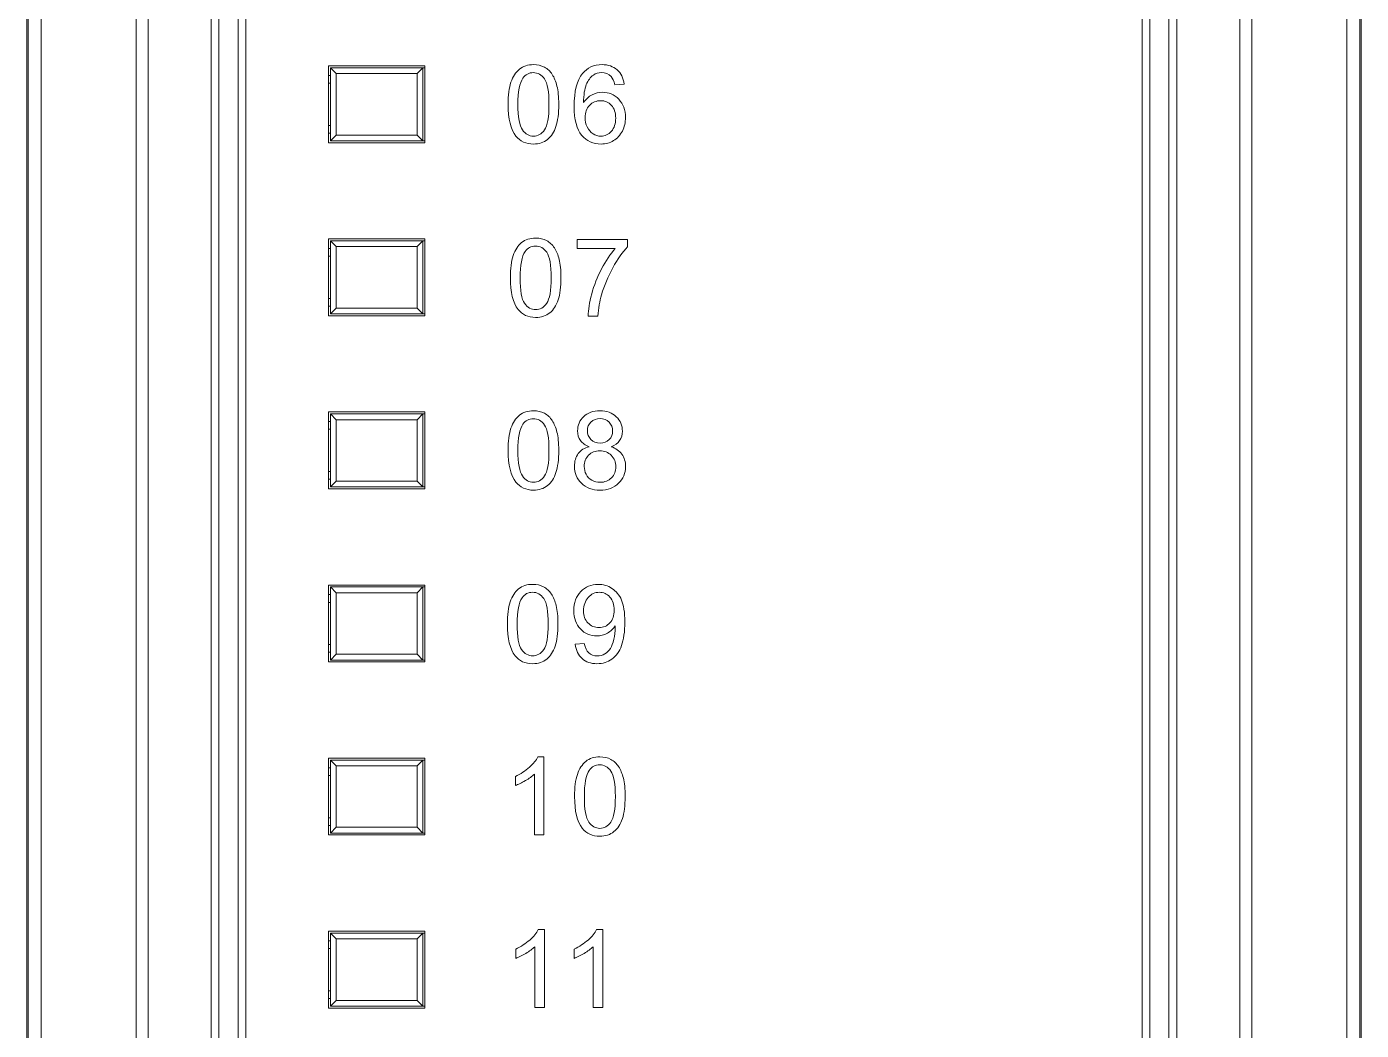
# Model space of a CAD drawing. Header units: millimetres. Extents: x 33157 to 59611, y -29750 to 1750.
# Drawn here: x 53659.59 to 53694.29, y 579.84 to 605.94 of the extents above; entities that cross this region are included whole.
import ezdxf

# ---------------------------------------------------------------- set-up
doc = ezdxf.new("R2010")
doc.units = ezdxf.units.MM
doc.layers.get('0').update_dxf_attribs({"lineweight": 18})

msp = doc.modelspace()

# ---------------------------------------------------------------- linework, layer by layer
at = {"lineweight": 9}
for p, q in [((53659.594, 655.67), (53659.594, 557.17)), ((53694.294, 655.67), (53694.294, 557.17)), ((53659.632, 655.005), (53659.632, 557.834)), ((53659.974, 655.005), (53659.974, 557.834)), ((53693.915, 655.005), (53693.915, 557.834)), ((53694.256, 655.005), (53694.256, 557.834)), ((53662.44, 650.689), (53662.44, 562.15)), ((53662.756, 650.689), (53662.756, 562.15)), ((53691.132, 650.689), (53691.132, 562.15)), ((53691.448, 650.689), (53691.448, 562.15)), ((53664.394, 650.42), (53664.394, 562.42)), ((53664.594, 650.42), (53664.594, 562.42)), ((53665.094, 650.42), (53665.094, 562.42)), ((53665.294, 650.42), (53665.294, 562.42)), ((53688.594, 650.42), (53688.594, 562.42)), ((53688.794, 650.42), (53688.794, 562.42)), ((53689.294, 650.42), (53689.294, 562.42)), ((53689.494, 650.42), (53689.494, 562.42)), ((53667.444, 604.92), (53667.444, 602.92)), ((53667.494, 604.87), (53667.494, 602.97)), ((53669.894, 604.87), (53669.894, 602.97)), ((53669.944, 604.92), (53669.944, 602.92)), ((53667.644, 604.72), (53667.644, 603.12)), ((53669.744, 604.72), (53669.744, 603.12)), ((53667.444, 600.42), (53667.444, 598.42)), ((53667.494, 600.37), (53667.494, 598.47)), ((53669.894, 600.37), (53669.894, 598.47)), ((53669.944, 600.42), (53669.944, 598.42)), ((53667.644, 600.22), (53667.644, 598.62)), ((53669.744, 600.22), (53669.744, 598.62)), ((53667.444, 595.92), (53667.444, 593.92)), ((53667.494, 595.87), (53667.494, 593.97)), ((53669.894, 595.87), (53669.894, 593.97)), ((53669.944, 595.92), (53669.944, 593.92)), ((53667.644, 595.72), (53667.644, 594.12)), ((53669.744, 595.72), (53669.744, 594.12)), ((53667.444, 591.42), (53667.444, 589.42)), ((53667.494, 591.37), (53667.494, 589.47)), ((53669.894, 591.37), (53669.894, 589.47)), ((53669.944, 591.42), (53669.944, 589.42)), ((53667.644, 591.22), (53667.644, 589.62)), ((53669.744, 591.22), (53669.744, 589.62)), ((53667.444, 586.92), (53667.444, 584.92)), ((53667.494, 586.87), (53667.494, 584.97)), ((53669.894, 586.87), (53669.894, 584.97)), ((53669.944, 586.92), (53669.944, 584.92)), ((53667.644, 586.72), (53667.644, 585.12)), ((53669.744, 586.72), (53669.744, 585.12)), ((53667.444, 582.42), (53667.444, 580.42)), ((53667.494, 582.37), (53667.494, 580.47)), ((53669.894, 582.37), (53669.894, 580.47)), ((53669.944, 582.42), (53669.944, 580.42)), ((53667.644, 582.22), (53667.644, 580.62)), ((53669.744, 582.22), (53669.744, 580.62))]:
    msp.add_line(p, q, dxfattribs=at)
for points in [[(53669.944, 604.92), (53669.944, 604.92), (53667.444, 604.92), (53667.444, 604.92)], [(53667.494, 604.87), (53667.494, 604.87), (53669.944, 604.87), (53669.944, 604.87)], [(53667.494, 604.87), (53667.494, 604.87), (53667.644, 604.72), (53667.644, 604.72)], [(53669.894, 604.87), (53669.894, 604.87), (53669.744, 604.72), (53669.744, 604.72)], [(53667.494, 604.67), (53667.494, 604.67), (53667.444, 604.67), (53667.444, 604.67)], [(53669.744, 604.72), (53669.744, 604.72), (53667.644, 604.72), (53667.644, 604.72)], [(53667.494, 604.47), (53667.494, 604.47), (53667.444, 604.47), (53667.444, 604.47)], [(53667.444, 603.37), (53667.444, 603.37), (53667.494, 603.37), (53667.494, 603.37)], [(53667.444, 603.17), (53667.444, 603.17), (53667.494, 603.17), (53667.494, 603.17)], [(53667.494, 602.97), (53667.494, 602.97), (53667.644, 603.12), (53667.644, 603.12)], [(53667.644, 603.12), (53667.644, 603.12), (53669.744, 603.12), (53669.744, 603.12)], [(53669.894, 602.97), (53669.894, 602.97), (53669.744, 603.12), (53669.744, 603.12)], [(53667.444, 602.92), (53667.444, 602.92), (53669.944, 602.92), (53669.944, 602.92)], [(53667.494, 602.97), (53667.494, 602.97), (53669.944, 602.97), (53669.944, 602.97)], [(53669.944, 600.42), (53669.944, 600.42), (53667.444, 600.42), (53667.444, 600.42)], [(53667.494, 600.37), (53667.494, 600.37), (53669.944, 600.37), (53669.944, 600.37)], [(53667.494, 600.37), (53667.494, 600.37), (53667.644, 600.22), (53667.644, 600.22)], [(53669.894, 600.37), (53669.894, 600.37), (53669.744, 600.22), (53669.744, 600.22)], [(53667.494, 600.17), (53667.494, 600.17), (53667.444, 600.17), (53667.444, 600.17)], [(53667.494, 599.97), (53667.494, 599.97), (53667.444, 599.97), (53667.444, 599.97)], [(53669.744, 600.22), (53669.744, 600.22), (53667.644, 600.22), (53667.644, 600.22)], [(53667.444, 598.87), (53667.444, 598.87), (53667.494, 598.87), (53667.494, 598.87)], [(53667.444, 598.67), (53667.444, 598.67), (53667.494, 598.67), (53667.494, 598.67)], [(53667.494, 598.47), (53667.494, 598.47), (53667.644, 598.62), (53667.644, 598.62)], [(53667.644, 598.62), (53667.644, 598.62), (53669.744, 598.62), (53669.744, 598.62)], [(53669.894, 598.47), (53669.894, 598.47), (53669.744, 598.62), (53669.744, 598.62)], [(53667.444, 598.42), (53667.444, 598.42), (53669.944, 598.42), (53669.944, 598.42)], [(53667.494, 598.47), (53667.494, 598.47), (53669.944, 598.47), (53669.944, 598.47)], [(53669.944, 595.92), (53669.944, 595.92), (53667.444, 595.92), (53667.444, 595.92)], [(53667.494, 595.87), (53667.494, 595.87), (53669.944, 595.87), (53669.944, 595.87)], [(53667.494, 595.87), (53667.494, 595.87), (53667.644, 595.72), (53667.644, 595.72)], [(53669.894, 595.87), (53669.894, 595.87), (53669.744, 595.72), (53669.744, 595.72)], [(53667.494, 595.67), (53667.494, 595.67), (53667.444, 595.67), (53667.444, 595.67)], [(53667.494, 595.47), (53667.494, 595.47), (53667.444, 595.47), (53667.444, 595.47)], [(53669.744, 595.72), (53669.744, 595.72), (53667.644, 595.72), (53667.644, 595.72)], [(53667.444, 594.37), (53667.444, 594.37), (53667.494, 594.37), (53667.494, 594.37)], [(53667.444, 594.17), (53667.444, 594.17), (53667.494, 594.17), (53667.494, 594.17)], [(53667.494, 593.97), (53667.494, 593.97), (53667.644, 594.12), (53667.644, 594.12)], [(53667.644, 594.12), (53667.644, 594.12), (53669.744, 594.12), (53669.744, 594.12)], [(53669.894, 593.97), (53669.894, 593.97), (53669.744, 594.12), (53669.744, 594.12)], [(53667.444, 593.92), (53667.444, 593.92), (53669.944, 593.92), (53669.944, 593.92)], [(53667.494, 593.97), (53667.494, 593.97), (53669.944, 593.97), (53669.944, 593.97)], [(53669.944, 591.42), (53669.944, 591.42), (53667.444, 591.42), (53667.444, 591.42)], [(53667.494, 591.37), (53667.494, 591.37), (53669.944, 591.37), (53669.944, 591.37)], [(53667.494, 591.37), (53667.494, 591.37), (53667.644, 591.22), (53667.644, 591.22)], [(53669.894, 591.37), (53669.894, 591.37), (53669.744, 591.22), (53669.744, 591.22)], [(53667.494, 591.17), (53667.494, 591.17), (53667.444, 591.17), (53667.444, 591.17)], [(53667.494, 590.97), (53667.494, 590.97), (53667.444, 590.97), (53667.444, 590.97)], [(53669.744, 591.22), (53669.744, 591.22), (53667.644, 591.22), (53667.644, 591.22)], [(53667.444, 589.87), (53667.444, 589.87), (53667.494, 589.87), (53667.494, 589.87)], [(53667.444, 589.67), (53667.444, 589.67), (53667.494, 589.67), (53667.494, 589.67)], [(53667.494, 589.47), (53667.494, 589.47), (53667.644, 589.62), (53667.644, 589.62)], [(53667.644, 589.62), (53667.644, 589.62), (53669.744, 589.62), (53669.744, 589.62)], [(53669.894, 589.47), (53669.894, 589.47), (53669.744, 589.62), (53669.744, 589.62)], [(53667.444, 589.42), (53667.444, 589.42), (53669.944, 589.42), (53669.944, 589.42)], [(53667.494, 589.47), (53667.494, 589.47), (53669.944, 589.47), (53669.944, 589.47)], [(53669.944, 586.92), (53669.944, 586.92), (53667.444, 586.92), (53667.444, 586.92)], [(53667.494, 586.87), (53667.494, 586.87), (53669.944, 586.87), (53669.944, 586.87)], [(53667.494, 586.87), (53667.494, 586.87), (53667.644, 586.72), (53667.644, 586.72)], [(53669.894, 586.87), (53669.894, 586.87), (53669.744, 586.72), (53669.744, 586.72)], [(53667.494, 586.67), (53667.494, 586.67), (53667.444, 586.67), (53667.444, 586.67)], [(53667.494, 586.47), (53667.494, 586.47), (53667.444, 586.47), (53667.444, 586.47)], [(53669.744, 586.72), (53669.744, 586.72), (53667.644, 586.72), (53667.644, 586.72)], [(53667.444, 585.37), (53667.444, 585.37), (53667.494, 585.37), (53667.494, 585.37)], [(53667.444, 585.17), (53667.444, 585.17), (53667.494, 585.17), (53667.494, 585.17)], [(53667.494, 584.97), (53667.494, 584.97), (53667.644, 585.12), (53667.644, 585.12)], [(53667.644, 585.12), (53667.644, 585.12), (53669.744, 585.12), (53669.744, 585.12)], [(53669.894, 584.97), (53669.894, 584.97), (53669.744, 585.12), (53669.744, 585.12)], [(53667.444, 584.92), (53667.444, 584.92), (53669.944, 584.92), (53669.944, 584.92)], [(53667.494, 584.97), (53667.494, 584.97), (53669.944, 584.97), (53669.944, 584.97)], [(53669.944, 582.42), (53669.944, 582.42), (53667.444, 582.42), (53667.444, 582.42)], [(53667.494, 582.37), (53667.494, 582.37), (53669.944, 582.37), (53669.944, 582.37)], [(53667.494, 582.37), (53667.494, 582.37), (53667.644, 582.22), (53667.644, 582.22)], [(53669.894, 582.37), (53669.894, 582.37), (53669.744, 582.22), (53669.744, 582.22)], [(53667.494, 582.17), (53667.494, 582.17), (53667.444, 582.17), (53667.444, 582.17)], [(53667.494, 581.97), (53667.494, 581.97), (53667.444, 581.97), (53667.444, 581.97)], [(53669.744, 582.22), (53669.744, 582.22), (53667.644, 582.22), (53667.644, 582.22)], [(53667.444, 580.87), (53667.444, 580.87), (53667.494, 580.87), (53667.494, 580.87)], [(53667.444, 580.67), (53667.444, 580.67), (53667.494, 580.67), (53667.494, 580.67)], [(53667.494, 580.47), (53667.494, 580.47), (53667.644, 580.62), (53667.644, 580.62)], [(53667.644, 580.62), (53667.644, 580.62), (53669.744, 580.62), (53669.744, 580.62)], [(53669.894, 580.47), (53669.894, 580.47), (53669.744, 580.62), (53669.744, 580.62)], [(53667.444, 580.42), (53667.444, 580.42), (53669.944, 580.42), (53669.944, 580.42)], [(53667.494, 580.47), (53667.494, 580.47), (53669.944, 580.47), (53669.944, 580.47)]]:
    msp.add_open_spline(points, degree=3, dxfattribs=at)
for points, knots in [([(53672.112, 603.92), (53672.112, 604.158), (53672.137, 604.351), (53672.186, 604.497), (53672.235, 604.643), (53672.308, 604.755), (53672.405, 604.834), (53672.501, 604.912), (53672.623, 604.952), (53672.77, 604.952), (53672.878, 604.952), (53672.973, 604.93), (53673.056, 604.886), (53673.137, 604.842), (53673.205, 604.779), (53673.258, 604.697), (53673.311, 604.615), (53673.352, 604.515), (53673.382, 604.397), (53673.413, 604.279), (53673.428, 604.119), (53673.428, 603.92), (53673.428, 603.682), (53673.403, 603.491), (53673.355, 603.345), (53673.306, 603.198), (53673.233, 603.086), (53673.136, 603.007), (53673.04, 602.928), (53672.918, 602.888), (53672.77, 602.888), (53672.576, 602.888), (53672.423, 602.958), (53672.312, 603.096), (53672.179, 603.266), (53672.112, 603.54), (53672.112, 603.92)], [0, 0, 0, 0, 135142.07965, 135142.07965, 135142.07965, 270284.159301, 270284.159301, 270284.159301, 405426.238951, 405426.238951, 405426.238951, 540568.318602, 540568.318602, 540568.318602, 675710.398252, 675710.398252, 675710.398252, 810852.477903, 810852.477903, 810852.477903, 945994.557553, 945994.557553, 945994.557553, 1081136.637203, 1081136.637203, 1081136.637203, 1216278.716854, 1216278.716854, 1216278.716854, 1351420.796504, 1351420.796504, 1351420.796504, 1486562.876155, 1486562.876155, 1486562.876155, 1621704.955805, 1621704.955805, 1621704.955805, 1621704.955805]), ([(53675.129, 604.449), (53675.129, 604.449), (53674.883, 604.429), (53674.883, 604.429), (53674.861, 604.527), (53674.829, 604.598), (53674.789, 604.642), (53674.721, 604.713), (53674.638, 604.748), (53674.539, 604.748), (53674.46, 604.748), (53674.389, 604.726), (53674.329, 604.682), (53674.25, 604.625), (53674.189, 604.542), (53674.144, 604.433), (53674.099, 604.324), (53674.075, 604.168), (53674.073, 603.966), (53674.133, 604.057), (53674.206, 604.125), (53674.293, 604.168), (53674.379, 604.213), (53674.47, 604.235), (53674.565, 604.235), (53674.73, 604.235), (53674.871, 604.174), (53674.988, 604.052), (53675.104, 603.93), (53675.162, 603.773), (53675.162, 603.579), (53675.162, 603.452), (53675.135, 603.335), (53675.081, 603.226), (53675.026, 603.117), (53674.951, 603.033), (53674.855, 602.976), (53674.759, 602.918), (53674.651, 602.888), (53674.529, 602.888), (53674.323, 602.888), (53674.154, 602.965), (53674.023, 603.117), (53673.893, 603.269), (53673.828, 603.519), (53673.828, 603.868), (53673.828, 604.259), (53673.9, 604.543), (53674.044, 604.72), (53674.17, 604.874), (53674.34, 604.952), (53674.554, 604.952), (53674.713, 604.952), (53674.844, 604.907), (53674.946, 604.818), (53675.047, 604.729), (53675.108, 604.606), (53675.129, 604.449)], [0, 0, 0, 0, 132844.386702, 132844.386702, 132844.386702, 265688.773405, 265688.773405, 265688.773405, 398533.160107, 398533.160107, 398533.160107, 531377.54681, 531377.54681, 531377.54681, 664221.933512, 664221.933512, 664221.933512, 797066.320214, 797066.320214, 797066.320214, 929910.706917, 929910.706917, 929910.706917, 1062755.093619, 1062755.093619, 1062755.093619, 1195599.480322, 1195599.480322, 1195599.480322, 1328443.867024, 1328443.867024, 1328443.867024, 1461288.253727, 1461288.253727, 1461288.253727, 1594132.640429, 1594132.640429, 1594132.640429, 1726977.027131, 1726977.027131, 1726977.027131, 1859821.413834, 1859821.413834, 1859821.413834, 1992665.800536, 1992665.800536, 1992665.800536, 2125510.187239, 2125510.187239, 2125510.187239, 2258354.573941, 2258354.573941, 2258354.573941, 2391198.960643, 2391198.960643, 2391198.960643, 2524043.347346, 2524043.347346, 2524043.347346, 2524043.347346]), ([(53672.366, 603.919), (53672.366, 603.586), (53672.405, 603.365), (53672.483, 603.256), (53672.56, 603.146), (53672.656, 603.092), (53672.77, 603.092), (53672.884, 603.092), (53672.98, 603.147), (53673.057, 603.256), (53673.135, 603.366), (53673.174, 603.587), (53673.174, 603.919), (53673.174, 604.251), (53673.135, 604.472), (53673.057, 604.581), (53672.98, 604.691), (53672.883, 604.745), (53672.767, 604.745), (53672.653, 604.745), (53672.562, 604.697), (53672.494, 604.601), (53672.409, 604.478), (53672.366, 604.25), (53672.366, 603.919)], [0, 0, 0, 0, 138287.871672, 138287.871672, 138287.871672, 276575.743344, 276575.743344, 276575.743344, 414863.615016, 414863.615016, 414863.615016, 553151.486688, 553151.486688, 553151.486688, 691439.35836, 691439.35836, 691439.35836, 829727.230032, 829727.230032, 829727.230032, 968015.101704, 968015.101704, 968015.101704, 1106302.973376, 1106302.973376, 1106302.973376, 1106302.973376]), ([(53674.113, 603.577), (53674.113, 603.491), (53674.131, 603.41), (53674.167, 603.332), (53674.203, 603.253), (53674.254, 603.194), (53674.319, 603.153), (53674.384, 603.112), (53674.452, 603.092), (53674.525, 603.092), (53674.631, 603.092), (53674.721, 603.134), (53674.796, 603.219), (53674.871, 603.303), (53674.908, 603.418), (53674.908, 603.563), (53674.908, 603.703), (53674.871, 603.813), (53674.797, 603.894), (53674.724, 603.974), (53674.63, 604.015), (53674.515, 604.015), (53674.403, 604.015), (53674.308, 603.974), (53674.23, 603.894), (53674.152, 603.813), (53674.113, 603.708), (53674.113, 603.577)], [0, 0, 0, 0, 137278.496666, 137278.496666, 137278.496666, 274556.993331, 274556.993331, 274556.993331, 411835.489997, 411835.489997, 411835.489997, 549113.986663, 549113.986663, 549113.986663, 686392.483328, 686392.483328, 686392.483328, 823670.979994, 823670.979994, 823670.979994, 960949.476659, 960949.476659, 960949.476659, 1098227.973325, 1098227.973325, 1098227.973325, 1235506.469991, 1235506.469991, 1235506.469991, 1235506.469991]), ([(53672.169, 599.41), (53672.169, 599.648), (53672.194, 599.841), (53672.243, 599.987), (53672.292, 600.133), (53672.365, 600.246), (53672.462, 600.324), (53672.558, 600.403), (53672.68, 600.442), (53672.827, 600.442), (53672.935, 600.442), (53673.03, 600.42), (53673.112, 600.376), (53673.194, 600.333), (53673.262, 600.27), (53673.315, 600.187), (53673.367, 600.105), (53673.409, 600.005), (53673.439, 599.887), (53673.469, 599.769), (53673.484, 599.61), (53673.484, 599.41), (53673.484, 599.173), (53673.46, 598.981), (53673.411, 598.835), (53673.363, 598.689), (53673.29, 598.576), (53673.193, 598.497), (53673.097, 598.418), (53672.974, 598.379), (53672.827, 598.379), (53672.632, 598.379), (53672.48, 598.448), (53672.369, 598.587), (53672.236, 598.756), (53672.169, 599.03), (53672.169, 599.41)], [0, 0, 0, 0, 135147.841111, 135147.841111, 135147.841111, 270295.682222, 270295.682222, 270295.682222, 405443.523333, 405443.523333, 405443.523333, 540591.364444, 540591.364444, 540591.364444, 675739.205555, 675739.205555, 675739.205555, 810887.046666, 810887.046666, 810887.046666, 946034.887778, 946034.887778, 946034.887778, 1081182.728889, 1081182.728889, 1081182.728889, 1216330.57, 1216330.57, 1216330.57, 1351478.411111, 1351478.411111, 1351478.411111, 1486626.252222, 1486626.252222, 1486626.252222, 1621774.093333, 1621774.093333, 1621774.093333, 1621774.093333]), ([(53673.91, 600.171), (53673.91, 600.171), (53673.91, 600.408), (53673.91, 600.408), (53673.91, 600.408), (53675.216, 600.408), (53675.216, 600.408), (53675.216, 600.408), (53675.216, 600.216), (53675.216, 600.216), (53675.088, 600.079), (53674.96, 599.897), (53674.834, 599.67), (53674.707, 599.443), (53674.61, 599.209), (53674.541, 598.969), (53674.492, 598.8), (53674.46, 598.614), (53674.446, 598.413), (53674.446, 598.413), (53674.192, 598.413), (53674.192, 598.413), (53674.195, 598.572), (53674.226, 598.764), (53674.286, 598.989), (53674.345, 599.215), (53674.43, 599.432), (53674.542, 599.642), (53674.653, 599.851), (53674.772, 600.027), (53674.897, 600.171), (53674.897, 600.171), (53673.91, 600.171), (53673.91, 600.171)], [0, 0, 0, 0, 135750.091255, 135750.091255, 135750.091255, 271500.18251, 271500.18251, 271500.18251, 407250.273765, 407250.273765, 407250.273765, 543000.365019, 543000.365019, 543000.365019, 678750.456274, 678750.456274, 678750.456274, 814500.547529, 814500.547529, 814500.547529, 950250.638784, 950250.638784, 950250.638784, 1086000.730039, 1086000.730039, 1086000.730039, 1221750.821294, 1221750.821294, 1221750.821294, 1357500.912549, 1357500.912549, 1357500.912549, 1493251.003804, 1493251.003804, 1493251.003804, 1493251.003804]), ([(53672.423, 599.409), (53672.423, 599.076), (53672.462, 598.855), (53672.539, 598.746), (53672.617, 598.637), (53672.713, 598.582), (53672.827, 598.582), (53672.941, 598.582), (53673.037, 598.637), (53673.114, 598.747), (53673.192, 598.857), (53673.23, 599.077), (53673.23, 599.409), (53673.23, 599.741), (53673.192, 599.963), (53673.114, 600.072), (53673.037, 600.181), (53672.94, 600.236), (53672.824, 600.236), (53672.71, 600.236), (53672.619, 600.187), (53672.551, 600.091), (53672.466, 599.968), (53672.423, 599.74), (53672.423, 599.409)], [0, 0, 0, 0, 138293.767147, 138293.767147, 138293.767147, 276587.534293, 276587.534293, 276587.534293, 414881.30144, 414881.30144, 414881.30144, 553175.068586, 553175.068586, 553175.068586, 691468.835733, 691468.835733, 691468.835733, 829762.602879, 829762.602879, 829762.602879, 968056.370026, 968056.370026, 968056.370026, 1106350.137172, 1106350.137172, 1106350.137172, 1106350.137172]), ([(53672.112, 594.92), (53672.112, 595.158), (53672.137, 595.351), (53672.186, 595.497), (53672.235, 595.643), (53672.308, 595.755), (53672.405, 595.834), (53672.501, 595.912), (53672.623, 595.952), (53672.77, 595.952), (53672.878, 595.952), (53672.973, 595.93), (53673.056, 595.886), (53673.137, 595.842), (53673.205, 595.779), (53673.258, 595.697), (53673.311, 595.615), (53673.352, 595.515), (53673.382, 595.397), (53673.413, 595.279), (53673.428, 595.119), (53673.428, 594.92), (53673.428, 594.682), (53673.403, 594.491), (53673.355, 594.345), (53673.306, 594.198), (53673.233, 594.086), (53673.136, 594.007), (53673.04, 593.928), (53672.918, 593.888), (53672.77, 593.888), (53672.576, 593.888), (53672.423, 593.958), (53672.312, 594.096), (53672.179, 594.266), (53672.112, 594.54), (53672.112, 594.92)], [0, 0, 0, 0, 135153.291969, 135153.291969, 135153.291969, 270306.583937, 270306.583937, 270306.583937, 405459.875906, 405459.875906, 405459.875906, 540613.167874, 540613.167874, 540613.167874, 675766.459843, 675766.459843, 675766.459843, 810919.751811, 810919.751811, 810919.751811, 946073.04378, 946073.04378, 946073.04378, 1081226.335748, 1081226.335748, 1081226.335748, 1216379.627717, 1216379.627717, 1216379.627717, 1351532.919685, 1351532.919685, 1351532.919685, 1486686.211654, 1486686.211654, 1486686.211654, 1621839.503622, 1621839.503622, 1621839.503622, 1621839.503622]), ([(53674.221, 595.018), (53674.118, 595.055), (53674.042, 595.11), (53673.992, 595.179), (53673.943, 595.249), (53673.918, 595.333), (53673.918, 595.43), (53673.918, 595.578), (53673.971, 595.701), (53674.076, 595.801), (53674.182, 595.901), (53674.322, 595.952), (53674.497, 595.952), (53674.673, 595.952), (53674.815, 595.9), (53674.923, 595.798), (53675.03, 595.695), (53675.083, 595.571), (53675.083, 595.423), (53675.083, 595.33), (53675.059, 595.248), (53675.01, 595.179), (53674.961, 595.109), (53674.887, 595.055), (53674.787, 595.018), (53674.91, 594.977), (53675.004, 594.912), (53675.068, 594.822), (53675.133, 594.732), (53675.165, 594.625), (53675.165, 594.5), (53675.165, 594.327), (53675.104, 594.182), (53674.982, 594.065), (53674.86, 593.947), (53674.7, 593.888), (53674.501, 593.888), (53674.302, 593.888), (53674.141, 593.947), (53674.019, 594.065), (53673.897, 594.183), (53673.836, 594.331), (53673.836, 594.507), (53673.836, 594.638), (53673.869, 594.748), (53673.936, 594.837), (53674.003, 594.926), (53674.098, 594.986), (53674.221, 595.018)], [0, 0, 0, 0, 133584.796834, 133584.796834, 133584.796834, 267169.593668, 267169.593668, 267169.593668, 400754.390502, 400754.390502, 400754.390502, 534339.187336, 534339.187336, 534339.187336, 667923.98417, 667923.98417, 667923.98417, 801508.781004, 801508.781004, 801508.781004, 935093.577838, 935093.577838, 935093.577838, 1068678.374672, 1068678.374672, 1068678.374672, 1202263.171506, 1202263.171506, 1202263.171506, 1335847.96834, 1335847.96834, 1335847.96834, 1469432.765174, 1469432.765174, 1469432.765174, 1603017.562008, 1603017.562008, 1603017.562008, 1736602.358842, 1736602.358842, 1736602.358842, 1870187.155676, 1870187.155676, 1870187.155676, 2003771.95251, 2003771.95251, 2003771.95251, 2137356.749344, 2137356.749344, 2137356.749344, 2137356.749344]), ([(53672.366, 594.919), (53672.366, 594.586), (53672.405, 594.365), (53672.483, 594.256), (53672.56, 594.146), (53672.656, 594.092), (53672.77, 594.092), (53672.884, 594.092), (53672.98, 594.147), (53673.057, 594.256), (53673.135, 594.366), (53673.174, 594.587), (53673.174, 594.919), (53673.174, 595.251), (53673.135, 595.472), (53673.057, 595.581), (53672.98, 595.691), (53672.883, 595.745), (53672.767, 595.745), (53672.653, 595.745), (53672.562, 595.697), (53672.494, 595.601), (53672.409, 595.478), (53672.366, 595.25), (53672.366, 594.919)], [0, 0, 0, 0, 138299.344791, 138299.344791, 138299.344791, 276598.689581, 276598.689581, 276598.689581, 414898.034372, 414898.034372, 414898.034372, 553197.379163, 553197.379163, 553197.379163, 691496.723953, 691496.723953, 691496.723953, 829796.068744, 829796.068744, 829796.068744, 968095.413535, 968095.413535, 968095.413535, 1106394.758325, 1106394.758325, 1106394.758325, 1106394.758325]), ([(53674.172, 595.439), (53674.172, 595.343), (53674.202, 595.265), (53674.263, 595.205), (53674.324, 595.144), (53674.404, 595.113), (53674.504, 595.113), (53674.6, 595.113), (53674.678, 595.143), (53674.739, 595.204), (53674.799, 595.264), (53674.829, 595.338), (53674.829, 595.425), (53674.829, 595.516), (53674.798, 595.593), (53674.736, 595.655), (53674.674, 595.717), (53674.595, 595.748), (53674.501, 595.748), (53674.405, 595.748), (53674.327, 595.718), (53674.265, 595.657), (53674.203, 595.596), (53674.172, 595.524), (53674.172, 595.439)], [0, 0, 0, 0, 138304.061462, 138304.061462, 138304.061462, 276608.122925, 276608.122925, 276608.122925, 414912.184387, 414912.184387, 414912.184387, 553216.245849, 553216.245849, 553216.245849, 691520.307312, 691520.307312, 691520.307312, 829824.368774, 829824.368774, 829824.368774, 968128.430236, 968128.430236, 968128.430236, 1106432.491699, 1106432.491699, 1106432.491699, 1106432.491699]), ([(53674.09, 594.505), (53674.09, 594.434), (53674.107, 594.366), (53674.139, 594.3), (53674.172, 594.234), (53674.222, 594.182), (53674.289, 594.146), (53674.355, 594.11), (53674.427, 594.092), (53674.503, 594.092), (53674.622, 594.092), (53674.72, 594.13), (53674.797, 594.206), (53674.873, 594.282), (53674.911, 594.379), (53674.911, 594.497), (53674.911, 594.616), (53674.872, 594.715), (53674.793, 594.793), (53674.714, 594.871), (53674.615, 594.91), (53674.495, 594.91), (53674.377, 594.91), (53674.281, 594.872), (53674.204, 594.794), (53674.128, 594.717), (53674.09, 594.621), (53674.09, 594.505)], [0, 0, 0, 0, 137289.487689, 137289.487689, 137289.487689, 274578.975378, 274578.975378, 274578.975378, 411868.463068, 411868.463068, 411868.463068, 549157.950757, 549157.950757, 549157.950757, 686447.438446, 686447.438446, 686447.438446, 823736.926135, 823736.926135, 823736.926135, 961026.413825, 961026.413825, 961026.413825, 1098315.901514, 1098315.901514, 1098315.901514, 1235605.389203, 1235605.389203, 1235605.389203, 1235605.389203]), ([(53672.092, 590.406), (53672.092, 590.645), (53672.116, 590.838), (53672.165, 590.983), (53672.214, 591.13), (53672.287, 591.242), (53672.384, 591.321), (53672.481, 591.399), (53672.603, 591.438), (53672.749, 591.438), (53672.857, 591.438), (53672.952, 591.417), (53673.035, 591.373), (53673.117, 591.329), (53673.184, 591.266), (53673.237, 591.184), (53673.29, 591.102), (53673.331, 591.002), (53673.361, 590.884), (53673.392, 590.766), (53673.407, 590.606), (53673.407, 590.406), (53673.407, 590.169), (53673.382, 589.977), (53673.334, 589.831), (53673.285, 589.685), (53673.213, 589.573), (53673.116, 589.494), (53673.019, 589.415), (53672.897, 589.375), (53672.749, 589.375), (53672.555, 589.375), (53672.402, 589.444), (53672.291, 589.583), (53672.158, 589.752), (53672.092, 590.027), (53672.092, 590.406)], [0, 0, 0, 0, 135158.86307, 135158.86307, 135158.86307, 270317.726139, 270317.726139, 270317.726139, 405476.589209, 405476.589209, 405476.589209, 540635.452278, 540635.452278, 540635.452278, 675794.315348, 675794.315348, 675794.315348, 810953.178417, 810953.178417, 810953.178417, 946112.041487, 946112.041487, 946112.041487, 1081270.904556, 1081270.904556, 1081270.904556, 1216429.767626, 1216429.767626, 1216429.767626, 1351588.630695, 1351588.630695, 1351588.630695, 1486747.493765, 1486747.493765, 1486747.493765, 1621906.356834, 1621906.356834, 1621906.356834, 1621906.356834]), ([(53673.855, 589.878), (53673.855, 589.878), (53674.092, 589.897), (53674.092, 589.897), (53674.112, 589.785), (53674.151, 589.704), (53674.208, 589.654), (53674.264, 589.604), (53674.337, 589.578), (53674.427, 589.578), (53674.503, 589.578), (53674.57, 589.596), (53674.628, 589.631), (53674.685, 589.666), (53674.732, 589.712), (53674.769, 589.771), (53674.805, 589.83), (53674.835, 589.909), (53674.86, 590.008), (53674.885, 590.107), (53674.898, 590.208), (53674.898, 590.311), (53674.898, 590.322), (53674.897, 590.339), (53674.896, 590.361), (53674.847, 590.282), (53674.779, 590.218), (53674.693, 590.169), (53674.608, 590.119), (53674.515, 590.095), (53674.415, 590.095), (53674.248, 590.095), (53674.107, 590.156), (53673.991, 590.277), (53673.876, 590.398), (53673.818, 590.558), (53673.818, 590.756), (53673.818, 590.961), (53673.878, 591.126), (53673.999, 591.251), (53674.12, 591.376), (53674.271, 591.438), (53674.453, 591.438), (53674.583, 591.438), (53674.703, 591.403), (53674.812, 591.332), (53674.921, 591.261), (53675.003, 591.161), (53675.06, 591.029), (53675.116, 590.899), (53675.145, 590.709), (53675.145, 590.461), (53675.145, 590.203), (53675.117, 589.997), (53675.061, 589.845), (53675.005, 589.691), (53674.921, 589.575), (53674.811, 589.495), (53674.7, 589.415), (53674.571, 589.375), (53674.422, 589.375), (53674.264, 589.375), (53674.135, 589.419), (53674.035, 589.507), (53673.935, 589.595), (53673.875, 589.719), (53673.855, 589.878)], [0, 0, 0, 0, 132303.370649, 132303.370649, 132303.370649, 264606.741299, 264606.741299, 264606.741299, 396910.111948, 396910.111948, 396910.111948, 529213.482598, 529213.482598, 529213.482598, 661516.853247, 661516.853247, 661516.853247, 793820.223896, 793820.223896, 793820.223896, 926123.594546, 926123.594546, 926123.594546, 1058426.965195, 1058426.965195, 1058426.965195, 1190730.335845, 1190730.335845, 1190730.335845, 1323033.706494, 1323033.706494, 1323033.706494, 1455337.077143, 1455337.077143, 1455337.077143, 1587640.447793, 1587640.447793, 1587640.447793, 1719943.818442, 1719943.818442, 1719943.818442, 1852247.189092, 1852247.189092, 1852247.189092, 1984550.559741, 1984550.559741, 1984550.559741, 2116853.93039, 2116853.93039, 2116853.93039, 2249157.30104, 2249157.30104, 2249157.30104, 2381460.671689, 2381460.671689, 2381460.671689, 2513764.042339, 2513764.042339, 2513764.042339, 2646067.412988, 2646067.412988, 2646067.412988, 2778370.783637, 2778370.783637, 2778370.783637, 2910674.154287, 2910674.154287, 2910674.154287, 2910674.154287]), ([(53672.346, 590.405), (53672.346, 590.073), (53672.384, 589.852), (53672.462, 589.743), (53672.539, 589.633), (53672.635, 589.578), (53672.749, 589.578), (53672.863, 589.578), (53672.959, 589.633), (53673.037, 589.743), (53673.114, 589.853), (53673.153, 590.074), (53673.153, 590.405), (53673.153, 590.738), (53673.114, 590.959), (53673.037, 591.068), (53672.96, 591.178), (53672.863, 591.232), (53672.746, 591.232), (53672.633, 591.232), (53672.541, 591.184), (53672.473, 591.087), (53672.388, 590.965), (53672.346, 590.737), (53672.346, 590.405)], [0, 0, 0, 0, 138305.045477, 138305.045477, 138305.045477, 276610.090955, 276610.090955, 276610.090955, 414915.136432, 414915.136432, 414915.136432, 553220.181909, 553220.181909, 553220.181909, 691525.227386, 691525.227386, 691525.227386, 829830.272864, 829830.272864, 829830.272864, 968135.318341, 968135.318341, 968135.318341, 1106440.363818, 1106440.363818, 1106440.363818, 1106440.363818]), ([(53674.868, 590.769), (53674.868, 590.911), (53674.83, 591.024), (53674.755, 591.107), (53674.68, 591.19), (53674.589, 591.232), (53674.482, 591.232), (53674.371, 591.232), (53674.275, 591.188), (53674.194, 591.098), (53674.113, 591.008), (53674.072, 590.891), (53674.072, 590.748), (53674.072, 590.62), (53674.111, 590.515), (53674.187, 590.435), (53674.264, 590.355), (53674.36, 590.315), (53674.475, 590.315), (53674.589, 590.315), (53674.684, 590.355), (53674.757, 590.435), (53674.831, 590.515), (53674.868, 590.627), (53674.868, 590.769)], [0, 0, 0, 0, 138309.082881, 138309.082881, 138309.082881, 276618.165761, 276618.165761, 276618.165761, 414927.248642, 414927.248642, 414927.248642, 553236.331523, 553236.331523, 553236.331523, 691545.414403, 691545.414403, 691545.414403, 829854.497284, 829854.497284, 829854.497284, 968163.580165, 968163.580165, 968163.580165, 1106472.663045, 1106472.663045, 1106472.663045, 1106472.663045]), ([(53673.044, 584.922), (53673.044, 584.922), (53672.795, 584.922), (53672.795, 584.922), (53672.795, 584.922), (53672.795, 586.504), (53672.795, 586.504), (53672.736, 586.446), (53672.657, 586.389), (53672.56, 586.333), (53672.463, 586.276), (53672.376, 586.233), (53672.299, 586.205), (53672.299, 586.205), (53672.299, 586.444), (53672.299, 586.444), (53672.438, 586.509), (53672.559, 586.588), (53672.663, 586.682), (53672.767, 586.774), (53672.841, 586.864), (53672.884, 586.952), (53672.884, 586.952), (53673.044, 586.952), (53673.044, 586.952), (53673.044, 586.952), (53673.044, 584.922), (53673.044, 584.922)], [0, 0, 0, 0, 137293.141811, 137293.141811, 137293.141811, 274586.283621, 274586.283621, 274586.283621, 411879.425432, 411879.425432, 411879.425432, 549172.567243, 549172.567243, 549172.567243, 686465.709053, 686465.709053, 686465.709053, 823758.850864, 823758.850864, 823758.850864, 961051.992674, 961051.992674, 961051.992674, 1098345.134485, 1098345.134485, 1098345.134485, 1235638.276296, 1235638.276296, 1235638.276296, 1235638.276296]), ([(53673.839, 585.92), (53673.839, 586.158), (53673.863, 586.351), (53673.912, 586.497), (53673.962, 586.643), (53674.035, 586.755), (53674.131, 586.834), (53674.228, 586.912), (53674.35, 586.952), (53674.496, 586.952), (53674.605, 586.952), (53674.7, 586.93), (53674.782, 586.886), (53674.864, 586.842), (53674.932, 586.779), (53674.984, 586.697), (53675.037, 586.615), (53675.078, 586.515), (53675.108, 586.397), (53675.139, 586.279), (53675.154, 586.119), (53675.154, 585.92), (53675.154, 585.682), (53675.13, 585.491), (53675.081, 585.345), (53675.033, 585.198), (53674.96, 585.086), (53674.863, 585.007), (53674.766, 584.928), (53674.644, 584.888), (53674.496, 584.888), (53674.302, 584.888), (53674.149, 584.958), (53674.038, 585.096), (53673.905, 585.266), (53673.839, 585.54), (53673.839, 585.92)], [0, 0, 0, 0, 135168.878212, 135168.878212, 135168.878212, 270337.756423, 270337.756423, 270337.756423, 405506.634635, 405506.634635, 405506.634635, 540675.512846, 540675.512846, 540675.512846, 675844.391058, 675844.391058, 675844.391058, 811013.269269, 811013.269269, 811013.269269, 946182.147481, 946182.147481, 946182.147481, 1081351.025692, 1081351.025692, 1081351.025692, 1216519.903904, 1216519.903904, 1216519.903904, 1351688.782116, 1351688.782116, 1351688.782116, 1486857.660327, 1486857.660327, 1486857.660327, 1622026.538539, 1622026.538539, 1622026.538539, 1622026.538539]), ([(53674.093, 585.919), (53674.093, 585.586), (53674.131, 585.365), (53674.209, 585.256), (53674.287, 585.146), (53674.383, 585.092), (53674.496, 585.092), (53674.61, 585.092), (53674.706, 585.147), (53674.784, 585.256), (53674.861, 585.366), (53674.9, 585.587), (53674.9, 585.919), (53674.9, 586.251), (53674.861, 586.472), (53674.784, 586.581), (53674.707, 586.691), (53674.61, 586.745), (53674.494, 586.745), (53674.38, 586.745), (53674.289, 586.697), (53674.22, 586.601), (53674.135, 586.478), (53674.093, 586.25), (53674.093, 585.919)], [0, 0, 0, 0, 138315.293627, 138315.293627, 138315.293627, 276630.587253, 276630.587253, 276630.587253, 414945.88088, 414945.88088, 414945.88088, 553261.174507, 553261.174507, 553261.174507, 691576.468134, 691576.468134, 691576.468134, 829891.76176, 829891.76176, 829891.76176, 968207.055387, 968207.055387, 968207.055387, 1106522.349014, 1106522.349014, 1106522.349014, 1106522.349014]), ([(53673.053, 580.43), (53673.053, 580.43), (53672.805, 580.43), (53672.805, 580.43), (53672.805, 580.43), (53672.805, 582.012), (53672.805, 582.012), (53672.745, 581.954), (53672.666, 581.897), (53672.569, 581.84), (53672.473, 581.783), (53672.385, 581.741), (53672.308, 581.712), (53672.308, 581.712), (53672.308, 581.952), (53672.308, 581.952), (53672.447, 582.017), (53672.568, 582.096), (53672.672, 582.189), (53672.776, 582.282), (53672.85, 582.372), (53672.893, 582.459), (53672.893, 582.459), (53673.053, 582.459), (53673.053, 582.459), (53673.053, 582.459), (53673.053, 580.43), (53673.053, 580.43)], [0, 0, 0, 0, 137298.6034, 137298.6034, 137298.6034, 274597.206801, 274597.206801, 274597.206801, 411895.810201, 411895.810201, 411895.810201, 549194.413601, 549194.413601, 549194.413601, 686493.017002, 686493.017002, 686493.017002, 823791.620402, 823791.620402, 823791.620402, 961090.223803, 961090.223803, 961090.223803, 1098388.827203, 1098388.827203, 1098388.827203, 1235687.430603, 1235687.430603, 1235687.430603, 1235687.430603]), ([(53674.57, 580.43), (53674.57, 580.43), (53674.322, 580.43), (53674.322, 580.43), (53674.322, 580.43), (53674.322, 582.012), (53674.322, 582.012), (53674.262, 581.954), (53674.183, 581.897), (53674.087, 581.84), (53673.99, 581.783), (53673.902, 581.741), (53673.825, 581.712), (53673.825, 581.712), (53673.825, 581.952), (53673.825, 581.952), (53673.964, 582.017), (53674.085, 582.096), (53674.189, 582.189), (53674.293, 582.282), (53674.367, 582.372), (53674.41, 582.459), (53674.41, 582.459), (53674.57, 582.459), (53674.57, 582.459), (53674.57, 582.459), (53674.57, 580.43), (53674.57, 580.43)], [0, 0, 0, 0, 137302.504233, 137302.504233, 137302.504233, 274605.008465, 274605.008465, 274605.008465, 411907.512698, 411907.512698, 411907.512698, 549210.01693, 549210.01693, 549210.01693, 686512.521163, 686512.521163, 686512.521163, 823815.025395, 823815.025395, 823815.025395, 961117.529628, 961117.529628, 961117.529628, 1098420.03386, 1098420.03386, 1098420.03386, 1235722.538093, 1235722.538093, 1235722.538093, 1235722.538093])]:
    msp.add_open_spline(points, degree=3, knots=knots)

doc.saveas('drawing.dxf')
